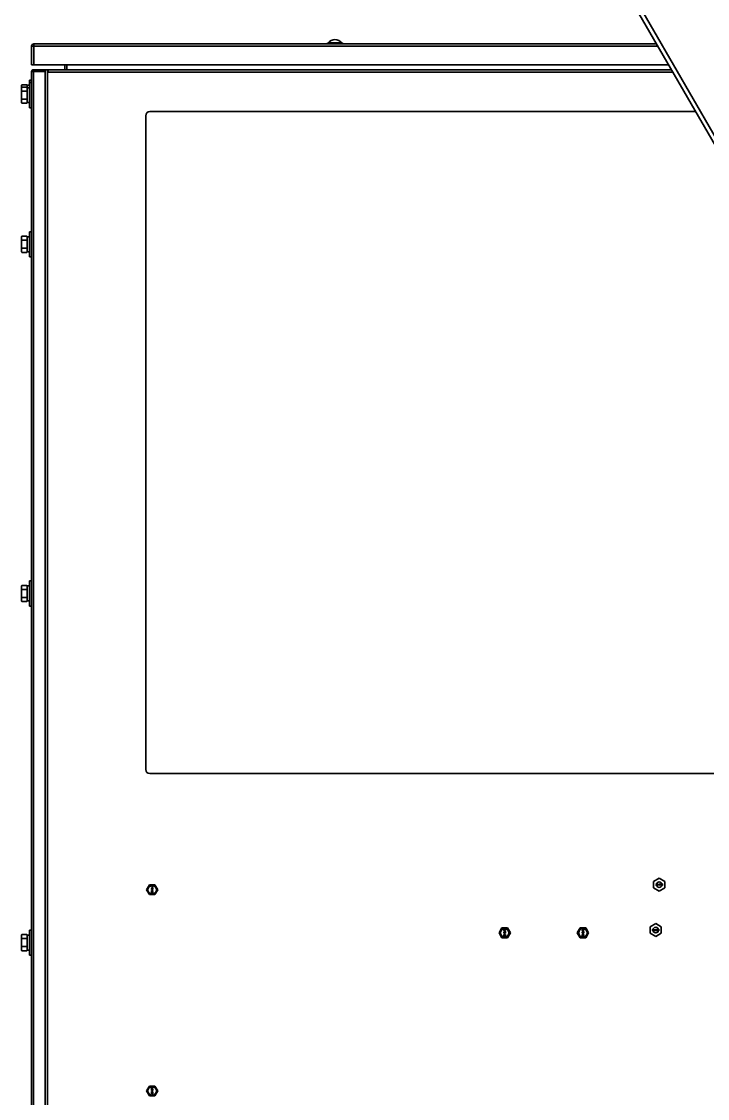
# Model space of a CAD drawing. Header units: millimetres. Extents: x 32496 to 166256, y 3504 to 23939.
# Drawn here: x 67450 to 67941, y 13682 to 14453 of the extents above; entities that cross this region are included whole.
import ezdxf

# ---------------------------------------------------------------- set-up
doc = ezdxf.new("R2010")
doc.units = ezdxf.units.MM
doc.layers.get('0').update_dxf_attribs({"lineweight": 35})

# ---------------------------------------------------------------- blocks, each defined once
blk = doc.blocks.new('8-1250')
at = {"linetype": 'Continuous'}
for p, q in [((-4859.13, -33023.31), (-5359.13, -32157.29)), ((-4859.13, -33017.31), (-5355.66, -32157.29)), ((-5588.53, -32536.49), (-5588.53, -32549.79)), ((-5587.03, -32536.49), (-5588.53, -32536.49)), ((-5587.03, -32536.49), (-5587.03, -32549.79)), ((-5586.83, -32549.79), (-5586.83, -32534.79)), ((-5586.83, -32534.79), (-5141.18, -32534.79)), ((-5140.2, -32536.49), (-5586.83, -32536.49)), ((-5373.81, -32533.96), (-5376.17, -32533.96)), ((-5368.85, -32533.96), (-5373.81, -32533.96)), ((-5366.49, -32533.96), (-5368.85, -32533.96)), ((-5366.48, -32533.96), (-5366.49, -32533.96)), ((-5587.03, -32549.79), (-5588.53, -32549.79)), ((-5587.13, -32554.49), (-5587.13, -32553.29)), ((-5578.83, -32553.29), (-5587.13, -32553.29)), ((-5132.52, -32549.79), (-5586.83, -32549.79)), ((-5578.83, -34566.29), (-5578.83, -32553.29)), ((-5578.83, -32553.29), (-5130.5, -32553.29)), ((-5577.13, -32553.29), (-5577.13, -34566.29)), ((-5576.63, -32553.29), (-5576.63, -32554.99)), ((-5564.83, -32553.29), (-5564.83, -32549.79)), ((-5563.33, -32549.79), (-5563.33, -32553.29)), ((-5590.13, -32560.79), (-5590.13, -32562.54)), ((-5588.53, -32560.79), (-5590.13, -32560.79)), ((-5588.53, -32675.64), (-5588.53, -32554.69)), ((-5588.53, -32554.69), (-5578.83, -32554.69)), ((-5578.83, -32554.49), (-5587.13, -32554.49)), ((-5587.13, -32554.69), (-5587.13, -33566.79)), ((-5129.52, -32554.99), (-5576.63, -32554.99)), ((-5595.73, -32564.32), (-5595.46, -32564.04)), ((-5595.73, -32564.32), (-5595.73, -32566.07)), ((-5595.73, -32566.07), (-5595.46, -32565.79)), ((-5595.73, -32577.01), (-5595.73, -32566.07)), ((-5595.43, -32564.02), (-5595.46, -32564.04)), ((-5595.43, -32565.77), (-5595.46, -32565.79)), ((-5592.03, -32564.02), (-5595.43, -32564.02)), ((-5592.03, -32565.77), (-5595.43, -32565.77)), ((-5592.03, -32568.61), (-5595.43, -32568.61)), ((-5592.03, -32564.02), (-5592, -32564.04)), ((-5592.03, -32565.77), (-5592, -32565.79)), ((-5591.73, -32564.32), (-5592, -32564.04)), ((-5591.73, -32566.07), (-5592, -32565.79)), ((-5591.73, -32566.09), (-5591.73, -32564.32)), ((-5590.13, -32564.44), (-5591.73, -32564.44)), ((-5591.73, -32577.01), (-5591.73, -32566.07)), ((-5590.13, -32566.19), (-5591.73, -32566.19)), ((-5590.13, -32562.54), (-5590.13, -32580.54)), ((-5588.53, -32562.54), (-5590.13, -32562.54)), ((-5595.73, -32577.01), (-5595.46, -32577.28)), ((-5592.03, -32574.38), (-5595.43, -32574.38)), ((-5591.73, -32577.01), (-5592, -32577.28)), ((-5590.13, -32576.89), (-5591.73, -32576.89)), ((-5592.03, -32577.31), (-5595.43, -32577.31)), ((-5588.53, -32580.54), (-5590.13, -32580.54)), ((-5503.83, -32583.29), (-5113.18, -32583.29)), ((-5506.83, -33054.29), (-5506.83, -32586.29)), ((-5590.13, -32669.29), (-5590.13, -32687.29)), ((-5588.53, -32669.29), (-5590.13, -32669.29)), ((-5595.73, -32672.82), (-5595.46, -32672.54)), ((-5595.73, -32683.76), (-5595.73, -32672.82)), ((-5595.43, -32672.52), (-5595.46, -32672.54)), ((-5592.03, -32672.52), (-5595.43, -32672.52)), ((-5592.03, -32675.36), (-5595.43, -32675.36)), ((-5592.03, -32672.52), (-5592, -32672.54)), ((-5591.73, -32672.82), (-5592, -32672.54)), ((-5591.73, -32683.76), (-5591.73, -32672.82)), ((-5590.13, -32672.94), (-5591.73, -32672.94)), ((-5588.53, -32680.91), (-5588.53, -32675.64)), ((-5595.73, -32683.76), (-5595.46, -32684.03)), ((-5592.03, -32681.13), (-5595.43, -32681.13)), ((-5592.03, -32684.06), (-5595.43, -32684.06)), ((-5591.73, -32683.76), (-5592, -32684.03)), ((-5590.13, -32683.64), (-5591.73, -32683.64)), ((-5588.53, -32925.64), (-5588.53, -32680.91)), ((-5588.53, -32687.29), (-5590.13, -32687.29)), ((-5595.73, -32922.82), (-5595.46, -32922.54)), ((-5595.73, -32933.76), (-5595.73, -32922.82)), ((-5595.43, -32922.52), (-5595.46, -32922.54)), ((-5592.03, -32922.52), (-5595.43, -32922.52)), ((-5592.03, -32922.52), (-5592, -32922.54)), ((-5591.73, -32922.82), (-5592, -32922.54)), ((-5591.73, -32933.76), (-5591.73, -32922.82)), ((-5590.13, -32922.94), (-5591.73, -32922.94)), ((-5590.13, -32919.29), (-5590.13, -32937.29)), ((-5588.53, -32919.29), (-5590.13, -32919.29)), ((-5592.03, -32925.36), (-5595.43, -32925.36)), ((-5592.03, -32931.13), (-5595.43, -32931.13)), ((-5588.53, -32930.91), (-5588.53, -32925.64)), ((-5588.53, -33175.64), (-5588.53, -32930.91)), ((-5595.73, -32933.76), (-5595.46, -32934.03)), ((-5592.03, -32934.06), (-5595.43, -32934.06)), ((-5591.73, -32933.76), (-5592, -32934.03)), ((-5590.13, -32933.64), (-5591.73, -32933.64)), ((-5588.53, -32937.29), (-5590.13, -32937.29)), ((-4939.83, -33057.29), (-5503.83, -33057.29)), ((-5143.23, -33134.48), (-5139.23, -33132.17)), ((-5139.23, -33132.17), (-5135.23, -33134.48)), ((-5506.25, -33140.45), (-5504.23, -33136.95)), ((-5500.19, -33136.95), (-5504.23, -33136.95)), ((-5502.71, -33138.47), (-5502.71, -33138.35)), ((-5502.71, -33138.35), (-5501.71, -33138.35)), ((-5501.92, -33138.47), (-5502.71, -33138.77)), ((-5501.92, -33138.47), (-5502.71, -33138.47)), ((-5502.71, -33138.93), (-5502.71, -33138.77)), ((-5502.71, -33138.93), (-5501.92, -33139.22)), ((-5502.71, -33139.35), (-5502.71, -33139.22)), ((-5502.71, -33139.22), (-5501.92, -33139.22)), ((-5501.71, -33139.35), (-5502.71, -33139.35)), ((-5502.69, -33139.74), (-5502.71, -33139.85)), ((-5502.71, -33139.95), (-5502.71, -33139.85)), ((-5502.71, -33139.95), (-5502.69, -33140.06)), ((-5502.63, -33139.64), (-5502.69, -33139.74)), ((-5502.54, -33139.58), (-5502.63, -33139.64)), ((-5502.61, -33138.85), (-5501.71, -33138.54)), ((-5501.71, -33139.16), (-5502.61, -33138.85)), ((-5502.61, -33139.83), (-5502.58, -33139.77)), ((-5502.61, -33139.83), (-5502.61, -33139.97)), ((-5502.58, -33140.04), (-5502.61, -33139.97)), ((-5502.58, -33139.77), (-5502.54, -33139.7)), ((-5502.44, -33139.54), (-5502.54, -33139.58)), ((-5502.54, -33139.7), (-5502.48, -33139.66)), ((-5502.48, -33139.66), (-5502.41, -33139.64)), ((-5502.29, -33139.52), (-5502.44, -33139.54)), ((-5502.35, -33139.64), (-5502.41, -33139.64)), ((-5502.35, -33139.64), (-5502.29, -33139.66)), ((-5502.29, -33139.52), (-5502.14, -33139.52)), ((-5502.29, -33139.66), (-5502.24, -33139.7)), ((-5502.24, -33139.7), (-5502.2, -33139.77)), ((-5502.2, -33139.77), (-5502.18, -33139.83)), ((-5502.18, -33139.97), (-5502.2, -33140.04)), ((-5502.09, -33139.74), (-5502.18, -33139.62)), ((-5502.14, -33139.62), (-5502.18, -33139.62)), ((-5502.18, -33139.97), (-5502.18, -33139.83)), ((-5501.99, -33139.54), (-5502.14, -33139.52)), ((-5502.14, -33139.62), (-5502.01, -33139.64)), ((-5502.07, -33139.85), (-5502.09, -33139.74)), ((-5502.09, -33140.06), (-5502.07, -33139.95)), ((-5502.07, -33139.85), (-5502.07, -33139.95)), ((-5502.01, -33139.64), (-5501.95, -33139.66)), ((-5501.88, -33139.58), (-5501.99, -33139.54)), ((-5501.95, -33139.66), (-5501.88, -33139.7)), ((-5501.8, -33139.64), (-5501.88, -33139.58)), ((-5501.88, -33139.7), (-5501.84, -33139.77)), ((-5501.84, -33139.77), (-5501.82, -33139.83)), ((-5501.82, -33139.95), (-5501.84, -33140.02)), ((-5501.82, -33139.95), (-5501.82, -33139.83)), ((-5501.73, -33139.74), (-5501.8, -33139.64)), ((-5501.71, -33139.85), (-5501.73, -33139.74)), ((-5501.73, -33140.04), (-5501.71, -33139.93)), ((-5501.71, -33138.35), (-5501.71, -33138.54)), ((-5501.71, -33139.16), (-5501.71, -33139.35)), ((-5501.71, -33139.85), (-5501.71, -33139.93)), ((-5500.19, -33136.95), (-5498.17, -33140.45)), ((-5143.23, -33134.48), (-5143.23, -33139.1)), ((-5139.23, -33141.41), (-5143.23, -33139.1)), ((-5141.5, -33136.32), (-5141.5, -33136.19)), ((-5141.5, -33136.19), (-5140.6, -33136.19)), ((-5140.8, -33136.32), (-5141.5, -33136.32)), ((-5141.48, -33136.95), (-5141.5, -33137.06)), ((-5141.5, -33137.11), (-5141.5, -33137.06)), ((-5141.5, -33137.11), (-5141.48, -33137.21)), ((-5141.43, -33136.88), (-5141.48, -33136.95)), ((-5141.48, -33137.21), (-5141.38, -33137.31)), ((-5140.8, -33136.32), (-5141.43, -33136.88)), ((-5141.38, -33137.31), (-5141.28, -33137.36)), ((-5141.35, -33137.06), (-5141.3, -33136.95)), ((-5141.35, -33137.06), (-5141.35, -33137.11)), ((-5141.3, -33137.18), (-5141.35, -33137.11)), ((-5141.3, -33136.95), (-5140.6, -33136.32)), ((-5141.23, -33137.24), (-5141.3, -33137.18)), ((-5141.28, -33137.36), (-5141.13, -33137.39)), ((-5141.1, -33137.26), (-5141.23, -33137.24)), ((-5141.03, -33137.39), (-5141.13, -33137.39)), ((-5141.1, -33137.26), (-5141, -33137.26)), ((-5141.03, -33137.39), (-5140.85, -33137.36)), ((-5140.88, -33137.24), (-5141, -33137.26)), ((-5140.8, -33137.18), (-5140.88, -33137.24)), ((-5140.85, -33137.36), (-5140.75, -33137.31)), ((-5140.75, -33137.11), (-5140.8, -33137.18)), ((-5140.75, -33137.11), (-5140.63, -33137.11)), ((-5140.75, -33137.31), (-5140.65, -33137.21)), ((-5140.65, -33137.21), (-5140.63, -33137.11)), ((-5140.6, -33136.19), (-5140.6, -33136.32)), ((-5140.4, -33137.39), (-5140.4, -33136.19)), ((-5140.4, -33136.19), (-5140.25, -33136.19)), ((-5140.25, -33137.39), (-5140.4, -33137.39)), ((-5140.25, -33136.19), (-5140.25, -33137.18)), ((-5140.1, -33137.01), (-5140.25, -33137.18)), ((-5140.25, -33137.39), (-5140.1, -33137.21)), ((-5140.1, -33137.01), (-5140.1, -33137.21)), ((-5139.88, -33136.62), (-5139.9, -33136.65)), ((-5139.9, -33136.65), (-5139.75, -33136.8)), ((-5139.75, -33136.8), (-5139.9, -33136.95)), ((-5139.9, -33136.95), (-5139.88, -33136.98)), ((-5139.75, -33136.75), (-5139.88, -33136.62)), ((-5139.88, -33136.98), (-5139.75, -33136.85)), ((-5139.75, -33136.75), (-5139.75, -33136.57)), ((-5139.75, -33136.57), (-5139.7, -33136.57)), ((-5139.75, -33137.03), (-5139.75, -33136.85)), ((-5139.7, -33137.03), (-5139.75, -33137.03)), ((-5139.7, -33136.57), (-5139.7, -33136.75)), ((-5139.58, -33136.62), (-5139.7, -33136.75)), ((-5139.7, -33136.8), (-5139.55, -33136.65)), ((-5139.55, -33136.95), (-5139.7, -33136.8)), ((-5139.7, -33136.85), (-5139.7, -33137.03)), ((-5139.7, -33136.85), (-5139.58, -33136.98)), ((-5139.55, -33136.65), (-5139.58, -33136.62)), ((-5139.58, -33136.98), (-5139.55, -33136.95)), ((-5139.35, -33136.7), (-5139.35, -33136.55)), ((-5139.35, -33136.55), (-5139.1, -33136.55)), ((-5139.1, -33136.7), (-5139.35, -33136.7)), ((-5135.23, -33139.1), (-5139.23, -33141.41)), ((-5139.1, -33136.55), (-5139.1, -33136.19)), ((-5139.1, -33136.19), (-5138.95, -33136.19)), ((-5139.1, -33137.39), (-5139.1, -33136.7)), ((-5138.95, -33137.39), (-5139.1, -33137.39)), ((-5138.95, -33136.19), (-5138.95, -33136.55)), ((-5138.95, -33136.55), (-5138.35, -33136.55)), ((-5138.95, -33136.7), (-5138.95, -33137.18)), ((-5138.95, -33137.39), (-5138.35, -33136.7)), ((-5138.53, -33136.7), (-5138.95, -33137.18)), ((-5138.53, -33136.7), (-5138.95, -33136.7)), ((-5138.35, -33136.55), (-5138.35, -33136.7)), ((-5138.15, -33137.39), (-5138.15, -33136.19)), ((-5138.15, -33136.19), (-5138, -33136.19)), ((-5137.93, -33137.39), (-5138.15, -33137.39)), ((-5138, -33136.19), (-5138, -33137.13)), ((-5137.65, -33136.19), (-5138, -33137.13)), ((-5137.93, -33137.39), (-5137.55, -33136.32)), ((-5137.65, -33136.19), (-5137.45, -33136.19)), ((-5137.55, -33136.32), (-5137.18, -33137.39)), ((-5137.1, -33137.13), (-5137.45, -33136.19)), ((-5136.95, -33137.39), (-5137.18, -33137.39)), ((-5137.1, -33137.13), (-5137.1, -33136.19)), ((-5137.1, -33136.19), (-5136.95, -33136.19)), ((-5136.95, -33136.19), (-5136.95, -33137.39)), ((-5135.23, -33139.1), (-5135.23, -33134.48)), ((-5504.23, -33143.95), (-5506.25, -33140.45)), ((-5504.23, -33143.95), (-5500.19, -33143.95)), ((-5502.71, -33141.64), (-5502.71, -33140.89)), ((-5502.71, -33140.89), (-5502.61, -33140.89)), ((-5502.61, -33141.64), (-5502.71, -33141.64)), ((-5502.69, -33142.06), (-5502.71, -33142.18)), ((-5502.71, -33142.18), (-5502.69, -33142.31)), ((-5502.69, -33140.06), (-5502.63, -33140.16)), ((-5502.63, -33141.95), (-5502.69, -33142.06)), ((-5502.69, -33142.31), (-5502.63, -33142.41)), ((-5502.63, -33140.16), (-5502.54, -33140.22)), ((-5502.56, -33141.89), (-5502.63, -33141.95)), ((-5502.63, -33142.41), (-5502.56, -33142.47)), ((-5502.07, -33141.47), (-5502.61, -33140.89)), ((-5502.61, -33141.06), (-5502.61, -33141.64)), ((-5502.61, -33141.06), (-5502.14, -33141.58)), ((-5502.61, -33142.18), (-5502.58, -33142.08)), ((-5502.58, -33142.29), (-5502.61, -33142.18)), ((-5502.54, -33140.1), (-5502.58, -33140.04)), ((-5502.58, -33142.08), (-5502.54, -33142.02)), ((-5502.54, -33142.35), (-5502.58, -33142.29)), ((-5502.48, -33141.85), (-5502.56, -33141.89)), ((-5502.56, -33142.47), (-5502.48, -33142.52)), ((-5502.48, -33140.14), (-5502.54, -33140.1)), ((-5502.54, -33140.22), (-5502.44, -33140.27)), ((-5502.54, -33142.02), (-5502.41, -33141.93)), ((-5502.41, -33142.43), (-5502.54, -33142.35)), ((-5502.41, -33140.16), (-5502.48, -33140.14)), ((-5502.41, -33141.83), (-5502.48, -33141.85)), ((-5502.48, -33142.52), (-5502.41, -33142.54)), ((-5502.33, -33140.27), (-5502.44, -33140.27)), ((-5502.41, -33140.16), (-5502.35, -33140.16)), ((-5502.31, -33141.81), (-5502.41, -33141.83)), ((-5502.41, -33141.93), (-5502.29, -33141.91)), ((-5502.29, -33142.45), (-5502.41, -33142.43)), ((-5502.41, -33142.54), (-5502.31, -33142.56)), ((-5502.39, -33140.6), (-5502.39, -33140.56)), ((-5502.39, -33140.56), (-5502.24, -33140.56)), ((-5502.24, -33140.6), (-5502.39, -33140.6)), ((-5502.29, -33140.14), (-5502.35, -33140.16)), ((-5502.33, -33140.43), (-5502.35, -33140.45)), ((-5502.35, -33140.45), (-5502.24, -33140.56)), ((-5502.24, -33140.6), (-5502.35, -33140.7)), ((-5502.35, -33140.7), (-5502.33, -33140.72)), ((-5502.33, -33140.27), (-5502.22, -33140.22)), ((-5502.2, -33140.56), (-5502.33, -33140.43)), ((-5502.33, -33140.72), (-5502.2, -33140.6)), ((-5502.31, -33141.81), (-5502.12, -33141.81)), ((-5502.12, -33142.56), (-5502.31, -33142.56)), ((-5502.24, -33140.1), (-5502.29, -33140.14)), ((-5502.14, -33141.91), (-5502.29, -33141.91)), ((-5502.29, -33142.45), (-5502.14, -33142.45)), ((-5502.2, -33140.04), (-5502.24, -33140.1)), ((-5502.22, -33140.22), (-5502.16, -33140.16)), ((-5502.07, -33140.43), (-5502.2, -33140.56)), ((-5502.2, -33140.6), (-5502.07, -33140.72)), ((-5502.16, -33140.16), (-5502.09, -33140.06)), ((-5502.16, -33140.56), (-5502.05, -33140.45)), ((-5502.16, -33140.56), (-5502.01, -33140.56)), ((-5502.05, -33140.7), (-5502.16, -33140.6)), ((-5502.01, -33140.6), (-5502.16, -33140.6)), ((-5502.14, -33141.58), (-5502.07, -33141.62)), ((-5502.14, -33141.91), (-5502.01, -33141.93)), ((-5502.01, -33142.43), (-5502.14, -33142.45)), ((-5502.01, -33141.83), (-5502.12, -33141.81)), ((-5502.12, -33142.56), (-5502.01, -33142.54)), ((-5502.05, -33140.45), (-5502.07, -33140.43)), ((-5502.07, -33140.72), (-5502.05, -33140.7)), ((-5501.99, -33141.52), (-5502.07, -33141.47)), ((-5502.07, -33141.62), (-5501.99, -33141.64)), ((-5502.01, -33140.56), (-5502.01, -33140.6)), ((-5501.95, -33141.85), (-5502.01, -33141.83)), ((-5502.01, -33141.93), (-5501.88, -33142.02)), ((-5501.88, -33142.35), (-5502.01, -33142.43)), ((-5502.01, -33142.54), (-5501.95, -33142.52)), ((-5501.99, -33141.52), (-5501.95, -33141.52)), ((-5501.95, -33141.64), (-5501.99, -33141.64)), ((-5501.88, -33140.08), (-5501.95, -33140.12)), ((-5501.95, -33140.22), (-5501.95, -33140.12)), ((-5501.95, -33140.22), (-5501.88, -33140.2)), ((-5501.95, -33141.02), (-5501.95, -33140.91)), ((-5501.86, -33140.93), (-5501.95, -33140.91)), ((-5501.95, -33141.02), (-5501.88, -33141.06)), ((-5501.88, -33141.47), (-5501.95, -33141.52)), ((-5501.95, -33141.64), (-5501.86, -33141.62)), ((-5501.86, -33141.89), (-5501.95, -33141.85)), ((-5501.95, -33142.52), (-5501.86, -33142.47)), ((-5501.84, -33140.02), (-5501.88, -33140.08)), ((-5501.88, -33140.2), (-5501.8, -33140.14)), ((-5501.88, -33141.06), (-5501.84, -33141.12)), ((-5501.84, -33141.41), (-5501.88, -33141.47)), ((-5501.88, -33142.02), (-5501.84, -33142.08)), ((-5501.84, -33142.29), (-5501.88, -33142.35)), ((-5501.78, -33141.02), (-5501.86, -33140.93)), ((-5501.86, -33141.62), (-5501.78, -33141.54)), ((-5501.8, -33141.95), (-5501.86, -33141.89)), ((-5501.86, -33142.47), (-5501.8, -33142.41)), ((-5501.84, -33141.12), (-5501.82, -33141.22)), ((-5501.82, -33141.31), (-5501.84, -33141.41)), ((-5501.84, -33142.08), (-5501.82, -33142.18)), ((-5501.82, -33142.18), (-5501.84, -33142.29)), ((-5501.82, -33141.31), (-5501.82, -33141.22)), ((-5501.8, -33140.14), (-5501.73, -33140.04)), ((-5501.73, -33142.06), (-5501.8, -33141.95)), ((-5501.8, -33142.41), (-5501.73, -33142.31)), ((-5501.73, -33141.1), (-5501.78, -33141.02)), ((-5501.78, -33141.54), (-5501.73, -33141.45)), ((-5501.71, -33141.24), (-5501.73, -33141.1)), ((-5501.73, -33141.45), (-5501.71, -33141.33)), ((-5501.71, -33142.18), (-5501.73, -33142.06)), ((-5501.73, -33142.31), (-5501.71, -33142.18)), ((-5501.71, -33141.24), (-5501.71, -33141.33)), ((-5498.17, -33140.45), (-5500.19, -33143.95)), ((-5590.13, -33169.29), (-5590.13, -33187.29)), ((-5588.53, -33169.29), (-5590.13, -33169.29)), ((-5253.87, -33171.29), (-5251.85, -33167.79)), ((-5247.81, -33167.79), (-5251.85, -33167.79)), ((-5250.48, -33169.25), (-5250.48, -33169.09)), ((-5250.48, -33169.09), (-5249.18, -33169.09)), ((-5249.45, -33169.25), (-5250.48, -33169.63)), ((-5249.45, -33169.25), (-5250.48, -33169.25)), ((-5250.48, -33169.85), (-5250.48, -33169.63)), ((-5250.48, -33169.85), (-5249.45, -33170.23)), ((-5250.48, -33170.39), (-5250.48, -33170.23)), ((-5250.48, -33170.23), (-5249.45, -33170.23)), ((-5249.18, -33170.39), (-5250.48, -33170.39)), ((-5250.37, -33170.77), (-5250.45, -33170.9)), ((-5250.26, -33170.69), (-5250.37, -33170.77)), ((-5250.34, -33169.74), (-5249.18, -33169.33)), ((-5249.18, -33170.15), (-5250.34, -33169.74)), ((-5250.12, -33170.63), (-5250.26, -33170.69)), ((-5250.26, -33170.85), (-5250.17, -33170.8)), ((-5250.17, -33170.8), (-5250.09, -33170.77)), ((-5249.92, -33170.61), (-5250.12, -33170.63)), ((-5250.01, -33170.77), (-5250.09, -33170.77)), ((-5250.01, -33170.77), (-5249.92, -33170.8)), ((-5249.92, -33170.61), (-5249.73, -33170.61)), ((-5249.92, -33170.8), (-5249.87, -33170.85)), ((-5249.68, -33170.9), (-5249.79, -33170.74)), ((-5249.73, -33170.74), (-5249.79, -33170.74)), ((-5249.54, -33170.63), (-5249.73, -33170.61)), ((-5249.73, -33170.74), (-5249.56, -33170.77)), ((-5249.56, -33170.77), (-5249.48, -33170.8)), ((-5249.4, -33170.69), (-5249.54, -33170.63)), ((-5249.48, -33170.8), (-5249.4, -33170.85)), ((-5249.29, -33170.77), (-5249.4, -33170.69)), ((-5249.21, -33170.9), (-5249.29, -33170.77)), ((-5249.18, -33169.09), (-5249.18, -33169.33)), ((-5249.18, -33170.15), (-5249.18, -33170.39)), ((-5247.81, -33167.79), (-5245.79, -33171.29)), ((-5197.87, -33171.29), (-5195.85, -33167.79)), ((-5191.81, -33167.79), (-5195.85, -33167.79)), ((-5194.48, -33169.25), (-5194.48, -33169.09)), ((-5194.48, -33169.09), (-5193.18, -33169.09)), ((-5193.45, -33169.25), (-5194.48, -33169.63)), ((-5193.45, -33169.25), (-5194.48, -33169.25)), ((-5194.48, -33169.85), (-5194.48, -33169.63)), ((-5194.48, -33169.85), (-5193.45, -33170.23)), ((-5194.48, -33170.39), (-5194.48, -33170.23)), ((-5194.48, -33170.23), (-5193.45, -33170.23)), ((-5193.18, -33170.39), (-5194.48, -33170.39)), ((-5194.37, -33170.77), (-5194.45, -33170.9)), ((-5194.26, -33170.69), (-5194.37, -33170.77)), ((-5194.34, -33169.74), (-5193.18, -33169.33)), ((-5193.18, -33170.15), (-5194.34, -33169.74)), ((-5194.12, -33170.63), (-5194.26, -33170.69)), ((-5194.26, -33170.85), (-5194.17, -33170.8)), ((-5194.17, -33170.8), (-5194.09, -33170.77)), ((-5193.92, -33170.61), (-5194.12, -33170.63)), ((-5194.01, -33170.77), (-5194.09, -33170.77)), ((-5194.01, -33170.77), (-5193.92, -33170.8)), ((-5193.92, -33170.61), (-5193.73, -33170.61)), ((-5193.92, -33170.8), (-5193.87, -33170.85)), ((-5193.68, -33170.9), (-5193.79, -33170.74)), ((-5193.73, -33170.74), (-5193.79, -33170.74)), ((-5193.54, -33170.63), (-5193.73, -33170.61)), ((-5193.73, -33170.74), (-5193.56, -33170.77)), ((-5193.56, -33170.77), (-5193.48, -33170.8)), ((-5193.4, -33170.69), (-5193.54, -33170.63)), ((-5193.48, -33170.8), (-5193.4, -33170.85)), ((-5193.29, -33170.77), (-5193.4, -33170.69)), ((-5193.21, -33170.9), (-5193.29, -33170.77)), ((-5193.18, -33169.09), (-5193.18, -33169.33)), ((-5193.18, -33170.15), (-5193.18, -33170.39)), ((-5191.81, -33167.79), (-5189.79, -33171.29)), ((-5145.73, -33166.98), (-5141.73, -33164.67)), ((-5145.73, -33166.98), (-5145.73, -33171.6)), ((-5144, -33168.82), (-5144, -33168.69)), ((-5144, -33168.69), (-5143.1, -33168.69)), ((-5143.3, -33168.82), (-5144, -33168.82)), ((-5143.98, -33169.45), (-5144, -33169.56)), ((-5144, -33169.61), (-5144, -33169.56)), ((-5144, -33169.61), (-5143.98, -33169.71)), ((-5143.93, -33169.38), (-5143.98, -33169.45)), ((-5143.98, -33169.71), (-5143.88, -33169.81)), ((-5143.3, -33168.82), (-5143.93, -33169.38)), ((-5143.88, -33169.81), (-5143.78, -33169.86)), ((-5143.85, -33169.56), (-5143.8, -33169.45)), ((-5143.85, -33169.56), (-5143.85, -33169.61)), ((-5143.8, -33169.68), (-5143.85, -33169.61)), ((-5143.8, -33169.45), (-5143.1, -33168.82)), ((-5143.73, -33169.74), (-5143.8, -33169.68)), ((-5143.78, -33169.86), (-5143.63, -33169.89)), ((-5143.6, -33169.76), (-5143.73, -33169.74)), ((-5143.53, -33169.89), (-5143.63, -33169.89)), ((-5143.6, -33169.76), (-5143.5, -33169.76)), ((-5143.53, -33169.89), (-5143.35, -33169.86)), ((-5143.38, -33169.74), (-5143.5, -33169.76)), ((-5143.3, -33169.68), (-5143.38, -33169.74)), ((-5143.35, -33169.86), (-5143.25, -33169.81)), ((-5143.25, -33169.61), (-5143.3, -33169.68)), ((-5143.25, -33169.61), (-5143.13, -33169.61)), ((-5143.25, -33169.81), (-5143.15, -33169.71)), ((-5143.15, -33169.71), (-5143.13, -33169.61)), ((-5143.1, -33168.69), (-5143.1, -33168.82)), ((-5142.9, -33169.89), (-5142.9, -33168.69)), ((-5142.9, -33168.69), (-5142.75, -33168.69)), ((-5142.75, -33169.89), (-5142.9, -33169.89)), ((-5142.75, -33168.69), (-5142.75, -33169.68)), ((-5142.6, -33169.51), (-5142.75, -33169.68)), ((-5142.75, -33169.89), (-5142.6, -33169.71)), ((-5142.6, -33169.51), (-5142.6, -33169.71)), ((-5142.38, -33169.12), (-5142.4, -33169.15)), ((-5142.4, -33169.15), (-5142.25, -33169.3)), ((-5142.25, -33169.3), (-5142.4, -33169.45)), ((-5142.4, -33169.45), (-5142.38, -33169.48)), ((-5142.25, -33169.25), (-5142.38, -33169.12)), ((-5142.38, -33169.48), (-5142.25, -33169.35)), ((-5142.25, -33169.25), (-5142.25, -33169.07)), ((-5142.25, -33169.07), (-5142.2, -33169.07)), ((-5142.25, -33169.53), (-5142.25, -33169.35)), ((-5142.2, -33169.53), (-5142.25, -33169.53)), ((-5142.2, -33169.07), (-5142.2, -33169.25)), ((-5142.08, -33169.12), (-5142.2, -33169.25)), ((-5142.2, -33169.3), (-5142.05, -33169.15)), ((-5142.05, -33169.45), (-5142.2, -33169.3)), ((-5142.2, -33169.35), (-5142.2, -33169.53)), ((-5142.2, -33169.35), (-5142.08, -33169.48)), ((-5142.05, -33169.15), (-5142.08, -33169.12)), ((-5142.08, -33169.48), (-5142.05, -33169.45)), ((-5141.85, -33169.2), (-5141.85, -33169.05)), ((-5141.85, -33169.05), (-5141.6, -33169.05)), ((-5141.6, -33169.2), (-5141.85, -33169.2)), ((-5141.73, -33164.67), (-5137.73, -33166.98)), ((-5141.6, -33169.05), (-5141.6, -33168.69)), ((-5141.6, -33168.69), (-5141.45, -33168.69)), ((-5141.6, -33169.89), (-5141.6, -33169.2)), ((-5141.45, -33169.89), (-5141.6, -33169.89)), ((-5141.45, -33168.69), (-5141.45, -33169.05)), ((-5141.45, -33169.05), (-5140.85, -33169.05)), ((-5141.45, -33169.2), (-5141.45, -33169.68)), ((-5141.45, -33169.89), (-5140.85, -33169.2)), ((-5141.03, -33169.2), (-5141.45, -33169.68)), ((-5141.03, -33169.2), (-5141.45, -33169.2)), ((-5140.85, -33169.05), (-5140.85, -33169.2)), ((-5140.65, -33169.89), (-5140.65, -33168.69)), ((-5140.65, -33168.69), (-5140.5, -33168.69)), ((-5140.43, -33169.89), (-5140.65, -33169.89)), ((-5140.5, -33168.69), (-5140.5, -33169.63)), ((-5140.15, -33168.69), (-5140.5, -33169.63)), ((-5140.43, -33169.89), (-5140.05, -33168.82)), ((-5140.15, -33168.69), (-5139.95, -33168.69)), ((-5140.05, -33168.82), (-5139.68, -33169.89)), ((-5139.6, -33169.63), (-5139.95, -33168.69)), ((-5139.45, -33169.89), (-5139.68, -33169.89)), ((-5139.6, -33169.63), (-5139.6, -33168.69)), ((-5139.6, -33168.69), (-5139.45, -33168.69)), ((-5139.45, -33168.69), (-5139.45, -33169.89)), ((-5137.73, -33171.6), (-5137.73, -33166.98)), ((-5595.73, -33172.82), (-5595.46, -33172.54)), ((-5595.73, -33183.76), (-5595.73, -33172.82)), ((-5595.43, -33172.52), (-5595.46, -33172.54)), ((-5592.03, -33172.52), (-5595.43, -33172.52)), ((-5592.03, -33175.36), (-5595.43, -33175.36)), ((-5592.03, -33172.52), (-5592, -33172.54)), ((-5591.73, -33172.82), (-5592, -33172.54)), ((-5591.73, -33183.76), (-5591.73, -33172.82)), ((-5590.13, -33172.94), (-5591.73, -33172.94)), ((-5588.53, -33180.91), (-5588.53, -33175.64)), ((-5251.85, -33174.79), (-5253.87, -33171.29)), ((-5251.85, -33174.79), (-5247.81, -33174.79)), ((-5250.45, -33170.9), (-5250.48, -33171.04)), ((-5250.48, -33171.17), (-5250.48, -33171.04)), ((-5250.48, -33171.17), (-5250.45, -33171.31)), ((-5250.48, -33172.72), (-5250.48, -33172.56)), ((-5250.48, -33172.56), (-5249.4, -33172.56)), ((-5249.18, -33172.72), (-5250.48, -33172.72)), ((-5250.48, -33173.91), (-5250.48, -33172.93)), ((-5250.48, -33172.93), (-5250.34, -33172.93)), ((-5250.34, -33173.91), (-5250.48, -33173.91)), ((-5250.45, -33171.31), (-5250.37, -33171.45)), ((-5250.37, -33171.45), (-5250.26, -33171.53)), ((-5250.34, -33171.01), (-5250.31, -33170.93)), ((-5250.34, -33171.01), (-5250.34, -33171.2)), ((-5250.31, -33171.28), (-5250.34, -33171.2)), ((-5249.65, -33173.69), (-5250.34, -33172.93)), ((-5250.34, -33173.15), (-5250.34, -33173.91)), ((-5250.34, -33173.15), (-5249.73, -33173.83)), ((-5250.31, -33170.93), (-5250.26, -33170.85)), ((-5250.26, -33171.36), (-5250.31, -33171.28)), ((-5250.17, -33171.42), (-5250.26, -33171.36)), ((-5250.26, -33171.53), (-5250.12, -33171.58)), ((-5250.09, -33171.45), (-5250.17, -33171.42)), ((-5249.98, -33171.58), (-5250.12, -33171.58)), ((-5250.09, -33171.45), (-5250.01, -33171.45)), ((-5250.06, -33172.01), (-5250.06, -33171.96)), ((-5250.06, -33171.96), (-5249.87, -33171.96)), ((-5249.87, -33172.01), (-5250.06, -33172.01)), ((-5249.92, -33171.42), (-5250.01, -33171.45)), ((-5249.98, -33171.8), (-5250.01, -33171.82)), ((-5250.01, -33171.82), (-5249.87, -33171.96)), ((-5249.87, -33172.01), (-5250.01, -33172.15)), ((-5250.01, -33172.15), (-5249.98, -33172.18)), ((-5249.98, -33171.58), (-5249.84, -33171.53)), ((-5249.81, -33171.96), (-5249.98, -33171.8)), ((-5249.98, -33172.18), (-5249.81, -33172.01)), ((-5249.87, -33171.36), (-5249.92, -33171.42)), ((-5249.87, -33170.85), (-5249.81, -33170.93)), ((-5249.81, -33171.28), (-5249.87, -33171.36)), ((-5249.84, -33171.53), (-5249.76, -33171.45)), ((-5249.81, -33170.93), (-5249.79, -33171.01)), ((-5249.79, -33171.2), (-5249.81, -33171.28)), ((-5249.65, -33171.8), (-5249.81, -33171.96)), ((-5249.81, -33172.01), (-5249.65, -33172.18)), ((-5249.79, -33171.2), (-5249.79, -33171.01)), ((-5249.76, -33171.45), (-5249.68, -33171.31)), ((-5249.76, -33171.96), (-5249.62, -33171.82)), ((-5249.76, -33171.96), (-5249.56, -33171.96)), ((-5249.62, -33172.15), (-5249.76, -33172.01)), ((-5249.56, -33172.01), (-5249.76, -33172.01)), ((-5249.73, -33173.83), (-5249.65, -33173.88)), ((-5249.65, -33171.04), (-5249.68, -33170.9)), ((-5249.68, -33171.31), (-5249.65, -33171.17)), ((-5249.65, -33171.04), (-5249.65, -33171.17)), ((-5249.62, -33171.82), (-5249.65, -33171.8)), ((-5249.65, -33172.18), (-5249.62, -33172.15)), ((-5249.54, -33173.75), (-5249.65, -33173.69)), ((-5249.65, -33173.88), (-5249.54, -33173.91)), ((-5249.59, -33172.39), (-5249.4, -33172.56)), ((-5249.59, -33172.39), (-5249.37, -33172.39)), ((-5249.56, -33171.96), (-5249.56, -33172.01)), ((-5249.54, -33173.75), (-5249.48, -33173.75)), ((-5249.48, -33173.91), (-5249.54, -33173.91)), ((-5249.4, -33171.34), (-5249.48, -33171.39)), ((-5249.48, -33171.53), (-5249.48, -33171.39)), ((-5249.48, -33171.53), (-5249.4, -33171.5)), ((-5249.48, -33173.1), (-5249.48, -33172.96)), ((-5249.37, -33172.99), (-5249.48, -33172.96)), ((-5249.48, -33173.1), (-5249.4, -33173.15)), ((-5249.4, -33173.69), (-5249.48, -33173.75)), ((-5249.48, -33173.91), (-5249.37, -33173.88)), ((-5249.4, -33170.85), (-5249.34, -33170.93)), ((-5249.34, -33171.26), (-5249.4, -33171.34)), ((-5249.4, -33171.5), (-5249.29, -33171.42)), ((-5249.4, -33173.15), (-5249.34, -33173.23)), ((-5249.34, -33173.61), (-5249.4, -33173.69)), ((-5249.18, -33172.56), (-5249.37, -33172.39)), ((-5249.26, -33173.1), (-5249.37, -33172.99)), ((-5249.37, -33173.88), (-5249.26, -33173.77)), ((-5249.34, -33170.93), (-5249.32, -33171.01)), ((-5249.32, -33171.17), (-5249.34, -33171.26)), ((-5249.34, -33173.23), (-5249.32, -33173.37)), ((-5249.32, -33173.48), (-5249.34, -33173.61)), ((-5249.32, -33171.17), (-5249.32, -33171.01)), ((-5249.32, -33173.48), (-5249.32, -33173.37)), ((-5249.29, -33171.42), (-5249.21, -33171.28)), ((-5249.21, -33173.21), (-5249.26, -33173.1)), ((-5249.26, -33173.77), (-5249.21, -33173.67)), ((-5249.18, -33171.04), (-5249.21, -33170.9)), ((-5249.21, -33171.28), (-5249.18, -33171.15)), ((-5249.18, -33173.4), (-5249.21, -33173.21)), ((-5249.21, -33173.67), (-5249.18, -33173.5)), ((-5249.18, -33171.04), (-5249.18, -33171.15)), ((-5249.18, -33172.56), (-5249.18, -33172.72)), ((-5249.18, -33173.4), (-5249.18, -33173.5)), ((-5245.79, -33171.29), (-5247.81, -33174.79)), ((-5195.85, -33174.79), (-5197.87, -33171.29)), ((-5195.85, -33174.79), (-5191.81, -33174.79)), ((-5194.45, -33170.9), (-5194.48, -33171.04)), ((-5194.48, -33171.17), (-5194.48, -33171.04)), ((-5194.48, -33171.17), (-5194.45, -33171.31)), ((-5194.48, -33172.72), (-5194.48, -33172.56)), ((-5194.48, -33172.56), (-5193.4, -33172.56)), ((-5193.18, -33172.72), (-5194.48, -33172.72)), ((-5194.48, -33173.91), (-5194.48, -33172.93)), ((-5194.48, -33172.93), (-5194.34, -33172.93)), ((-5194.34, -33173.91), (-5194.48, -33173.91)), ((-5194.45, -33171.31), (-5194.37, -33171.45)), ((-5194.37, -33171.45), (-5194.26, -33171.53)), ((-5194.34, -33171.01), (-5194.31, -33170.93)), ((-5194.34, -33171.01), (-5194.34, -33171.2)), ((-5194.31, -33171.28), (-5194.34, -33171.2)), ((-5193.65, -33173.69), (-5194.34, -33172.93)), ((-5194.34, -33173.15), (-5194.34, -33173.91)), ((-5194.34, -33173.15), (-5193.73, -33173.83)), ((-5194.31, -33170.93), (-5194.26, -33170.85)), ((-5194.26, -33171.36), (-5194.31, -33171.28)), ((-5194.17, -33171.42), (-5194.26, -33171.36)), ((-5194.26, -33171.53), (-5194.12, -33171.58)), ((-5194.09, -33171.45), (-5194.17, -33171.42)), ((-5193.98, -33171.58), (-5194.12, -33171.58)), ((-5194.09, -33171.45), (-5194.01, -33171.45)), ((-5194.06, -33172.01), (-5194.06, -33171.96)), ((-5194.06, -33171.96), (-5193.87, -33171.96)), ((-5193.87, -33172.01), (-5194.06, -33172.01)), ((-5193.92, -33171.42), (-5194.01, -33171.45)), ((-5193.98, -33171.8), (-5194.01, -33171.82)), ((-5194.01, -33171.82), (-5193.87, -33171.96)), ((-5193.87, -33172.01), (-5194.01, -33172.15)), ((-5194.01, -33172.15), (-5193.98, -33172.18)), ((-5193.98, -33171.58), (-5193.84, -33171.53)), ((-5193.81, -33171.96), (-5193.98, -33171.8)), ((-5193.98, -33172.18), (-5193.81, -33172.01)), ((-5193.87, -33171.36), (-5193.92, -33171.42)), ((-5193.87, -33170.85), (-5193.81, -33170.93)), ((-5193.81, -33171.28), (-5193.87, -33171.36)), ((-5193.84, -33171.53), (-5193.76, -33171.45)), ((-5193.81, -33170.93), (-5193.79, -33171.01)), ((-5193.79, -33171.2), (-5193.81, -33171.28)), ((-5193.65, -33171.8), (-5193.81, -33171.96)), ((-5193.81, -33172.01), (-5193.65, -33172.18)), ((-5193.79, -33171.2), (-5193.79, -33171.01)), ((-5193.76, -33171.45), (-5193.68, -33171.31)), ((-5193.76, -33171.96), (-5193.62, -33171.82)), ((-5193.76, -33171.96), (-5193.56, -33171.96)), ((-5193.62, -33172.15), (-5193.76, -33172.01)), ((-5193.56, -33172.01), (-5193.76, -33172.01)), ((-5193.73, -33173.83), (-5193.65, -33173.88)), ((-5193.65, -33171.04), (-5193.68, -33170.9)), ((-5193.68, -33171.31), (-5193.65, -33171.17)), ((-5193.65, -33171.04), (-5193.65, -33171.17)), ((-5193.62, -33171.82), (-5193.65, -33171.8)), ((-5193.65, -33172.18), (-5193.62, -33172.15)), ((-5193.54, -33173.75), (-5193.65, -33173.69)), ((-5193.65, -33173.88), (-5193.54, -33173.91)), ((-5193.59, -33172.39), (-5193.4, -33172.56)), ((-5193.59, -33172.39), (-5193.37, -33172.39)), ((-5193.56, -33171.96), (-5193.56, -33172.01)), ((-5193.54, -33173.75), (-5193.48, -33173.75)), ((-5193.48, -33173.91), (-5193.54, -33173.91)), ((-5193.4, -33171.34), (-5193.48, -33171.39)), ((-5193.48, -33171.53), (-5193.48, -33171.39)), ((-5193.48, -33171.53), (-5193.4, -33171.5)), ((-5193.48, -33173.1), (-5193.48, -33172.96)), ((-5193.37, -33172.99), (-5193.48, -33172.96)), ((-5193.48, -33173.1), (-5193.4, -33173.15)), ((-5193.4, -33173.69), (-5193.48, -33173.75)), ((-5193.48, -33173.91), (-5193.37, -33173.88)), ((-5193.4, -33170.85), (-5193.34, -33170.93)), ((-5193.34, -33171.26), (-5193.4, -33171.34)), ((-5193.4, -33171.5), (-5193.29, -33171.42)), ((-5193.4, -33173.15), (-5193.34, -33173.23)), ((-5193.34, -33173.61), (-5193.4, -33173.69)), ((-5193.18, -33172.56), (-5193.37, -33172.39)), ((-5193.26, -33173.1), (-5193.37, -33172.99)), ((-5193.37, -33173.88), (-5193.26, -33173.77)), ((-5193.34, -33170.93), (-5193.32, -33171.01)), ((-5193.32, -33171.17), (-5193.34, -33171.26)), ((-5193.34, -33173.23), (-5193.32, -33173.37)), ((-5193.32, -33173.48), (-5193.34, -33173.61)), ((-5193.32, -33171.17), (-5193.32, -33171.01)), ((-5193.32, -33173.48), (-5193.32, -33173.37)), ((-5193.29, -33171.42), (-5193.21, -33171.28)), ((-5193.21, -33173.21), (-5193.26, -33173.1)), ((-5193.26, -33173.77), (-5193.21, -33173.67)), ((-5193.18, -33171.04), (-5193.21, -33170.9)), ((-5193.21, -33171.28), (-5193.18, -33171.15)), ((-5193.18, -33173.4), (-5193.21, -33173.21)), ((-5193.21, -33173.67), (-5193.18, -33173.5)), ((-5193.18, -33171.04), (-5193.18, -33171.15)), ((-5193.18, -33172.56), (-5193.18, -33172.72)), ((-5193.18, -33173.4), (-5193.18, -33173.5)), ((-5189.79, -33171.29), (-5191.81, -33174.79)), ((-5141.73, -33173.91), (-5145.73, -33171.6)), ((-5137.73, -33171.6), (-5141.73, -33173.91)), ((-5595.73, -33183.76), (-5595.46, -33184.03)), ((-5592.03, -33181.13), (-5595.43, -33181.13)), ((-5592.03, -33184.06), (-5595.43, -33184.06)), ((-5591.73, -33183.76), (-5592, -33184.03)), ((-5590.13, -33183.64), (-5591.73, -33183.64)), ((-5588.53, -33425.64), (-5588.53, -33180.91)), ((-5588.53, -33187.29), (-5590.13, -33187.29)), ((-5506.25, -33284.45), (-5504.23, -33280.95)), ((-5504.23, -33287.95), (-5506.25, -33284.45)), ((-5500.19, -33280.95), (-5504.23, -33280.95)), ((-5502.71, -33282.47), (-5502.71, -33282.35)), ((-5502.71, -33282.35), (-5501.71, -33282.35)), ((-5501.92, -33282.47), (-5502.71, -33282.77)), ((-5501.92, -33282.47), (-5502.71, -33282.47)), ((-5502.71, -33282.93), (-5502.71, -33282.77)), ((-5502.71, -33282.93), (-5501.92, -33283.22)), ((-5502.71, -33283.35), (-5502.71, -33283.22)), ((-5502.71, -33283.22), (-5501.92, -33283.22)), ((-5501.71, -33283.35), (-5502.71, -33283.35)), ((-5502.69, -33283.74), (-5502.71, -33283.85)), ((-5502.71, -33283.95), (-5502.71, -33283.85)), ((-5502.71, -33283.95), (-5502.69, -33284.06)), ((-5502.71, -33285.64), (-5502.71, -33284.89)), ((-5502.71, -33284.89), (-5502.61, -33284.89)), ((-5502.61, -33285.64), (-5502.71, -33285.64)), ((-5502.69, -33286.06), (-5502.71, -33286.18)), ((-5502.71, -33286.18), (-5502.69, -33286.31)), ((-5502.63, -33283.64), (-5502.69, -33283.74)), ((-5502.69, -33284.06), (-5502.63, -33284.16)), ((-5502.63, -33285.95), (-5502.69, -33286.06)), ((-5502.69, -33286.31), (-5502.63, -33286.41)), ((-5502.54, -33283.58), (-5502.63, -33283.64)), ((-5502.63, -33284.16), (-5502.54, -33284.22)), ((-5502.56, -33285.89), (-5502.63, -33285.95)), ((-5502.63, -33286.41), (-5502.56, -33286.47)), ((-5502.61, -33282.85), (-5501.71, -33282.54)), ((-5501.71, -33283.16), (-5502.61, -33282.85)), ((-5502.61, -33283.83), (-5502.58, -33283.77)), ((-5502.61, -33283.83), (-5502.61, -33283.97)), ((-5502.58, -33284.04), (-5502.61, -33283.97)), ((-5502.07, -33285.47), (-5502.61, -33284.89)), ((-5502.61, -33285.06), (-5502.61, -33285.64)), ((-5502.61, -33285.06), (-5502.14, -33285.58)), ((-5502.61, -33286.18), (-5502.58, -33286.08)), ((-5502.58, -33286.29), (-5502.61, -33286.18)), ((-5502.58, -33283.77), (-5502.54, -33283.7)), ((-5502.54, -33284.1), (-5502.58, -33284.04)), ((-5502.58, -33286.08), (-5502.54, -33286.02)), ((-5502.54, -33286.35), (-5502.58, -33286.29)), ((-5502.48, -33285.85), (-5502.56, -33285.89)), ((-5502.56, -33286.47), (-5502.48, -33286.52)), ((-5502.44, -33283.54), (-5502.54, -33283.58)), ((-5502.54, -33283.7), (-5502.48, -33283.66)), ((-5502.48, -33284.14), (-5502.54, -33284.1)), ((-5502.54, -33284.22), (-5502.44, -33284.27)), ((-5502.54, -33286.02), (-5502.41, -33285.93)), ((-5502.41, -33286.43), (-5502.54, -33286.35)), ((-5502.48, -33283.66), (-5502.41, -33283.64)), ((-5502.41, -33284.16), (-5502.48, -33284.14)), ((-5502.41, -33285.83), (-5502.48, -33285.85)), ((-5502.29, -33283.52), (-5502.44, -33283.54)), ((-5502.33, -33284.27), (-5502.44, -33284.27)), ((-5502.35, -33283.64), (-5502.41, -33283.64)), ((-5502.41, -33284.16), (-5502.35, -33284.16)), ((-5502.31, -33285.81), (-5502.41, -33285.83)), ((-5502.41, -33285.93), (-5502.29, -33285.91)), ((-5502.29, -33286.45), (-5502.41, -33286.43)), ((-5502.39, -33284.6), (-5502.39, -33284.56)), ((-5502.39, -33284.56), (-5502.24, -33284.56)), ((-5502.24, -33284.6), (-5502.39, -33284.6)), ((-5502.35, -33283.64), (-5502.29, -33283.66)), ((-5502.29, -33284.14), (-5502.35, -33284.16)), ((-5502.33, -33284.43), (-5502.35, -33284.45)), ((-5502.35, -33284.45), (-5502.24, -33284.56)), ((-5502.24, -33284.6), (-5502.35, -33284.7)), ((-5502.35, -33284.7), (-5502.33, -33284.72)), ((-5502.33, -33284.27), (-5502.22, -33284.22)), ((-5502.2, -33284.56), (-5502.33, -33284.43)), ((-5502.33, -33284.72), (-5502.2, -33284.6)), ((-5502.31, -33285.81), (-5502.12, -33285.81)), ((-5502.29, -33283.52), (-5502.14, -33283.52)), ((-5502.29, -33283.66), (-5502.24, -33283.7)), ((-5502.24, -33284.1), (-5502.29, -33284.14)), ((-5502.14, -33285.91), (-5502.29, -33285.91)), ((-5502.29, -33286.45), (-5502.14, -33286.45)), ((-5502.24, -33283.7), (-5502.2, -33283.77)), ((-5502.2, -33284.04), (-5502.24, -33284.1)), ((-5502.22, -33284.22), (-5502.16, -33284.16)), ((-5502.2, -33283.77), (-5502.18, -33283.83)), ((-5502.18, -33283.97), (-5502.2, -33284.04)), ((-5502.07, -33284.43), (-5502.2, -33284.56)), ((-5502.2, -33284.6), (-5502.07, -33284.72)), ((-5502.09, -33283.74), (-5502.18, -33283.62)), ((-5502.14, -33283.62), (-5502.18, -33283.62)), ((-5502.18, -33283.97), (-5502.18, -33283.83)), ((-5502.16, -33284.16), (-5502.09, -33284.06)), ((-5502.16, -33284.56), (-5502.05, -33284.45)), ((-5502.16, -33284.56), (-5502.01, -33284.56)), ((-5502.05, -33284.7), (-5502.16, -33284.6)), ((-5502.01, -33284.6), (-5502.16, -33284.6)), ((-5501.99, -33283.54), (-5502.14, -33283.52)), ((-5502.14, -33283.62), (-5502.01, -33283.64)), ((-5502.14, -33285.58), (-5502.07, -33285.62)), ((-5502.14, -33285.91), (-5502.01, -33285.93)), ((-5502.01, -33286.43), (-5502.14, -33286.45)), ((-5502.01, -33285.83), (-5502.12, -33285.81)), ((-5502.07, -33283.85), (-5502.09, -33283.74)), ((-5502.09, -33284.06), (-5502.07, -33283.95)), ((-5502.07, -33283.85), (-5502.07, -33283.95)), ((-5502.05, -33284.45), (-5502.07, -33284.43)), ((-5502.07, -33284.72), (-5502.05, -33284.7)), ((-5501.99, -33285.52), (-5502.07, -33285.47)), ((-5502.07, -33285.62), (-5501.99, -33285.64)), ((-5502.01, -33283.64), (-5501.95, -33283.66)), ((-5502.01, -33284.56), (-5502.01, -33284.6)), ((-5501.95, -33285.85), (-5502.01, -33285.83)), ((-5502.01, -33285.93), (-5501.88, -33286.02)), ((-5501.88, -33286.35), (-5502.01, -33286.43)), ((-5501.88, -33283.58), (-5501.99, -33283.54)), ((-5501.99, -33285.52), (-5501.95, -33285.52)), ((-5501.95, -33285.64), (-5501.99, -33285.64)), ((-5501.95, -33283.66), (-5501.88, -33283.7)), ((-5501.88, -33284.08), (-5501.95, -33284.12)), ((-5501.95, -33284.22), (-5501.95, -33284.12)), ((-5501.95, -33284.22), (-5501.88, -33284.2)), ((-5501.95, -33285.02), (-5501.95, -33284.91)), ((-5501.86, -33284.93), (-5501.95, -33284.91)), ((-5501.95, -33285.02), (-5501.88, -33285.06)), ((-5501.88, -33285.47), (-5501.95, -33285.52)), ((-5501.95, -33285.64), (-5501.86, -33285.62)), ((-5501.86, -33285.89), (-5501.95, -33285.85)), ((-5501.95, -33286.52), (-5501.86, -33286.47)), ((-5501.8, -33283.64), (-5501.88, -33283.58)), ((-5501.88, -33283.7), (-5501.84, -33283.77)), ((-5501.84, -33284.02), (-5501.88, -33284.08)), ((-5501.88, -33284.2), (-5501.8, -33284.14)), ((-5501.88, -33285.06), (-5501.84, -33285.12)), ((-5501.84, -33285.41), (-5501.88, -33285.47)), ((-5501.88, -33286.02), (-5501.84, -33286.08)), ((-5501.84, -33286.29), (-5501.88, -33286.35)), ((-5501.78, -33285.02), (-5501.86, -33284.93)), ((-5501.86, -33285.62), (-5501.78, -33285.54)), ((-5501.8, -33285.95), (-5501.86, -33285.89)), ((-5501.86, -33286.47), (-5501.8, -33286.41)), ((-5501.84, -33283.77), (-5501.82, -33283.83)), ((-5501.82, -33283.95), (-5501.84, -33284.02)), ((-5501.84, -33285.12), (-5501.82, -33285.22)), ((-5501.82, -33285.31), (-5501.84, -33285.41)), ((-5501.84, -33286.08), (-5501.82, -33286.18)), ((-5501.82, -33286.18), (-5501.84, -33286.29)), ((-5501.82, -33283.95), (-5501.82, -33283.83)), ((-5501.82, -33285.31), (-5501.82, -33285.22)), ((-5501.73, -33283.74), (-5501.8, -33283.64)), ((-5501.8, -33284.14), (-5501.73, -33284.04)), ((-5501.73, -33286.06), (-5501.8, -33285.95)), ((-5501.8, -33286.41), (-5501.73, -33286.31)), ((-5501.73, -33285.1), (-5501.78, -33285.02)), ((-5501.78, -33285.54), (-5501.73, -33285.45)), ((-5501.71, -33283.85), (-5501.73, -33283.74)), ((-5501.73, -33284.04), (-5501.71, -33283.93)), ((-5501.71, -33285.24), (-5501.73, -33285.1)), ((-5501.73, -33285.45), (-5501.71, -33285.33)), ((-5501.71, -33286.18), (-5501.73, -33286.06)), ((-5501.73, -33286.31), (-5501.71, -33286.18)), ((-5501.71, -33282.35), (-5501.71, -33282.54)), ((-5501.71, -33283.16), (-5501.71, -33283.35)), ((-5501.71, -33283.85), (-5501.71, -33283.93)), ((-5501.71, -33285.24), (-5501.71, -33285.33)), ((-5500.19, -33280.95), (-5498.17, -33284.45)), ((-5498.17, -33284.45), (-5500.19, -33287.95)), ((-5504.23, -33287.95), (-5500.19, -33287.95)), ((-5502.48, -33286.52), (-5502.41, -33286.54)), ((-5502.41, -33286.54), (-5502.31, -33286.56)), ((-5502.12, -33286.56), (-5502.31, -33286.56)), ((-5502.12, -33286.56), (-5502.01, -33286.54)), ((-5502.01, -33286.54), (-5501.95, -33286.52))]:
    blk.add_line(p, q, dxfattribs=at)
for centre, radius in [((-5502.21, -33140.45), 3), ((-5139.23, -33136.79), 2), ((-5249.83, -33171.29), 3), ((-5193.83, -33171.29), 3), ((-5141.73, -33169.29), 2), ((-5502.21, -33284.45), 3)]:
    blk.add_circle(centre, radius, dxfattribs=at)
for centre, radius, start, end in [((-5586.83, -32536.49), 1.7, 90, 180), ((-5586.83, -32536.49), 0.2, 90, 180), ((-5378.04, -32532.29), 2.5, 270, 318.18969), ((-5371.33, -32538.29), 6.5, 41.81031, 138.18969), ((-5364.62, -32532.29), 2.5, 221.81031, 270), ((-5587.13, -32554.69), 1.4, 90, 180), ((-5587.13, -32554.69), 0.2, 90, 180), ((-5592.91, -32574.72), 3.61, 218.71028, 219.13391), ((-5594.54, -32574.72), 3.61, 320.8641, 321.28972), ((-5591.59, -32573.53), 5.39, 224.12457, 224.56524), ((-5595.86, -32573.53), 5.38, 315.43477, 315.87545), ((-5503.83, -32586.29), 3, 90, 180), ((-5592.91, -32681.47), 3.61, 218.71028, 219.13391), ((-5591.59, -32680.28), 5.39, 224.12457, 224.56524), ((-5595.86, -32680.28), 5.38, 315.43477, 315.87545), ((-5594.54, -32681.47), 3.61, 320.8641, 321.28972), ((-5592.91, -32931.47), 3.61, 218.71028, 219.13391), ((-5591.59, -32930.28), 5.39, 224.12457, 224.56524), ((-5595.86, -32930.28), 5.38, 315.43477, 315.87545), ((-5594.54, -32931.47), 3.61, 320.8641, 321.28972), ((-5503.83, -33054.29), 3, 180, 270), ((-5592.91, -33181.47), 3.61, 218.71028, 219.13391), ((-5591.59, -33180.28), 5.39, 224.12457, 224.56524), ((-5595.86, -33180.28), 5.38, 315.43477, 315.87545), ((-5594.54, -33181.47), 3.61, 320.8641, 321.28972)]:
    blk.add_arc(centre, radius, start, end, dxfattribs=at)
for points, knots in [([(-5595.46, -32564.04), (-5595.48, -32564.07), (-5595.57, -32564.16), (-5595.66, -32564.26), (-5595.73, -32564.34)], [0, 0, 0, 0, 0.255063, 1, 1, 1, 1]), ([(-5595.46, -32565.79), (-5595.48, -32565.82), (-5595.57, -32565.91), (-5595.66, -32566.01), (-5595.73, -32566.09)], [0, 0, 0, 0, 0.255063, 1, 1, 1, 1]), ([(-5595.73, -32568.28), (-5595.7, -32568.31), (-5595.61, -32568.42), (-5595.51, -32568.53), (-5595.43, -32568.61)], [0, 0, 0, 0, 0.244408, 1, 1, 1, 1]), ([(-5591.73, -32568.28), (-5591.75, -32568.31), (-5591.85, -32568.42), (-5591.95, -32568.53), (-5592.03, -32568.61)], [0, 0, 0, 0, 0.244408, 1, 1, 1, 1]), ([(-5592, -32564.04), (-5591.97, -32564.07), (-5591.88, -32564.16), (-5591.79, -32564.26), (-5591.73, -32564.34)], [0, 0, 0, 0, 0.255062, 1, 1, 1, 1]), ([(-5592, -32565.79), (-5591.97, -32565.82), (-5591.88, -32565.91), (-5591.79, -32566.01), (-5591.73, -32566.09)], [0, 0, 0, 0, 0.255062, 1, 1, 1, 1]), ([(-5595.43, -32574.38), (-5595.45, -32574.41), (-5595.56, -32574.52), (-5595.66, -32574.63), (-5595.73, -32574.72)], [0, 0, 0, 0, 0.255212, 1, 1, 1, 1]), ([(-5595.71, -32577), (-5595.69, -32577.02), (-5595.61, -32577.12), (-5595.52, -32577.21), (-5595.46, -32577.28)], [0, 0, 0, 0, 0.245496, 1, 1, 1, 1]), ([(-5592.03, -32574.38), (-5592, -32574.41), (-5591.9, -32574.52), (-5591.8, -32574.63), (-5591.73, -32574.72)], [0, 0, 0, 0, 0.255211, 1, 1, 1, 1]), ([(-5591.74, -32577), (-5591.76, -32577.02), (-5591.85, -32577.12), (-5591.93, -32577.21), (-5592, -32577.28)], [0, 0, 0, 0, 0.245497, 1, 1, 1, 1]), ([(-5595.46, -32672.54), (-5595.48, -32672.57), (-5595.57, -32672.66), (-5595.66, -32672.76), (-5595.73, -32672.84)], [0, 0, 0, 0, 0.255063, 1, 1, 1, 1]), ([(-5595.73, -32675.03), (-5595.7, -32675.06), (-5595.61, -32675.17), (-5595.51, -32675.28), (-5595.43, -32675.36)], [0, 0, 0, 0, 0.244408, 1, 1, 1, 1]), ([(-5591.73, -32675.03), (-5591.75, -32675.06), (-5591.85, -32675.17), (-5591.95, -32675.28), (-5592.03, -32675.36)], [0, 0, 0, 0, 0.244408, 1, 1, 1, 1]), ([(-5592, -32672.54), (-5591.97, -32672.57), (-5591.88, -32672.66), (-5591.79, -32672.76), (-5591.73, -32672.84)], [0, 0, 0, 0, 0.255062, 1, 1, 1, 1]), ([(-5595.43, -32681.13), (-5595.45, -32681.16), (-5595.56, -32681.27), (-5595.66, -32681.38), (-5595.73, -32681.47)], [0, 0, 0, 0, 0.255212, 1, 1, 1, 1]), ([(-5595.71, -32683.75), (-5595.69, -32683.77), (-5595.61, -32683.87), (-5595.52, -32683.96), (-5595.46, -32684.03)], [0, 0, 0, 0, 0.245496, 1, 1, 1, 1]), ([(-5592.03, -32681.13), (-5592, -32681.16), (-5591.9, -32681.27), (-5591.8, -32681.38), (-5591.73, -32681.47)], [0, 0, 0, 0, 0.255211, 1, 1, 1, 1]), ([(-5591.74, -32683.75), (-5591.76, -32683.77), (-5591.85, -32683.87), (-5591.93, -32683.96), (-5592, -32684.03)], [0, 0, 0, 0, 0.245497, 1, 1, 1, 1]), ([(-5595.46, -32922.54), (-5595.48, -32922.57), (-5595.57, -32922.66), (-5595.66, -32922.76), (-5595.73, -32922.84)], [0, 0, 0, 0, 0.255063, 1, 1, 1, 1]), ([(-5592, -32922.54), (-5591.97, -32922.57), (-5591.88, -32922.66), (-5591.79, -32922.76), (-5591.73, -32922.84)], [0, 0, 0, 0, 0.255062, 1, 1, 1, 1]), ([(-5595.73, -32925.03), (-5595.7, -32925.06), (-5595.61, -32925.17), (-5595.51, -32925.28), (-5595.43, -32925.36)], [0, 0, 0, 0, 0.244408, 1, 1, 1, 1]), ([(-5595.43, -32931.13), (-5595.45, -32931.16), (-5595.56, -32931.27), (-5595.66, -32931.38), (-5595.73, -32931.47)], [0, 0, 0, 0, 0.255212, 1, 1, 1, 1]), ([(-5591.73, -32925.03), (-5591.75, -32925.06), (-5591.85, -32925.17), (-5591.95, -32925.28), (-5592.03, -32925.36)], [0, 0, 0, 0, 0.244408, 1, 1, 1, 1]), ([(-5592.03, -32931.13), (-5592, -32931.16), (-5591.9, -32931.27), (-5591.8, -32931.38), (-5591.73, -32931.47)], [0, 0, 0, 0, 0.255211, 1, 1, 1, 1]), ([(-5595.71, -32933.75), (-5595.69, -32933.77), (-5595.61, -32933.87), (-5595.52, -32933.96), (-5595.46, -32934.03)], [0, 0, 0, 0, 0.245496, 1, 1, 1, 1]), ([(-5591.74, -32933.75), (-5591.76, -32933.77), (-5591.85, -32933.87), (-5591.93, -32933.96), (-5592, -32934.03)], [0, 0, 0, 0, 0.245497, 1, 1, 1, 1]), ([(-5595.46, -33172.54), (-5595.48, -33172.57), (-5595.57, -33172.66), (-5595.66, -33172.76), (-5595.73, -33172.84)], [0, 0, 0, 0, 0.255063, 1, 1, 1, 1]), ([(-5595.73, -33175.03), (-5595.7, -33175.06), (-5595.61, -33175.17), (-5595.51, -33175.28), (-5595.43, -33175.36)], [0, 0, 0, 0, 0.244408, 1, 1, 1, 1]), ([(-5591.73, -33175.03), (-5591.75, -33175.06), (-5591.85, -33175.17), (-5591.95, -33175.28), (-5592.03, -33175.36)], [0, 0, 0, 0, 0.244408, 1, 1, 1, 1]), ([(-5592, -33172.54), (-5591.97, -33172.57), (-5591.88, -33172.66), (-5591.79, -33172.76), (-5591.73, -33172.84)], [0, 0, 0, 0, 0.255062, 1, 1, 1, 1]), ([(-5595.43, -33181.13), (-5595.45, -33181.16), (-5595.56, -33181.27), (-5595.66, -33181.38), (-5595.73, -33181.47)], [0, 0, 0, 0, 0.255212, 1, 1, 1, 1]), ([(-5595.71, -33183.75), (-5595.69, -33183.77), (-5595.61, -33183.87), (-5595.52, -33183.96), (-5595.46, -33184.03)], [0, 0, 0, 0, 0.245496, 1, 1, 1, 1]), ([(-5592.03, -33181.13), (-5592, -33181.16), (-5591.9, -33181.27), (-5591.8, -33181.38), (-5591.73, -33181.47)], [0, 0, 0, 0, 0.255211, 1, 1, 1, 1]), ([(-5591.74, -33183.75), (-5591.76, -33183.77), (-5591.85, -33183.87), (-5591.93, -33183.96), (-5592, -33184.03)], [0, 0, 0, 0, 0.245497, 1, 1, 1, 1])]:
    blk.add_open_spline(points, degree=3, knots=knots, dxfattribs=at)
for points in [[(-5595.43, -32568.61), (-5595.54, -32568.82), (-5595.64, -32569.04), (-5595.73, -32569.27)], [(-5592.03, -32568.61), (-5591.92, -32568.82), (-5591.82, -32569.04), (-5591.73, -32569.27)], [(-5595.73, -32573.72), (-5595.64, -32573.95), (-5595.54, -32574.17), (-5595.43, -32574.38)], [(-5591.73, -32573.72), (-5591.82, -32573.95), (-5591.92, -32574.17), (-5592.03, -32574.38)], [(-5595.43, -32675.36), (-5595.54, -32675.57), (-5595.64, -32675.79), (-5595.73, -32676.02)], [(-5592.03, -32675.36), (-5591.92, -32675.57), (-5591.82, -32675.79), (-5591.73, -32676.02)], [(-5595.73, -32680.47), (-5595.64, -32680.7), (-5595.54, -32680.92), (-5595.43, -32681.13)], [(-5591.73, -32680.47), (-5591.82, -32680.7), (-5591.92, -32680.92), (-5592.03, -32681.13)], [(-5595.43, -32925.36), (-5595.54, -32925.57), (-5595.64, -32925.79), (-5595.73, -32926.02)], [(-5595.73, -32930.47), (-5595.64, -32930.7), (-5595.54, -32930.92), (-5595.43, -32931.13)], [(-5592.03, -32925.36), (-5591.92, -32925.57), (-5591.82, -32925.79), (-5591.73, -32926.02)], [(-5591.73, -32930.47), (-5591.82, -32930.7), (-5591.92, -32930.92), (-5592.03, -32931.13)], [(-5595.43, -33175.36), (-5595.54, -33175.57), (-5595.64, -33175.79), (-5595.73, -33176.02)], [(-5592.03, -33175.36), (-5591.92, -33175.57), (-5591.82, -33175.79), (-5591.73, -33176.02)], [(-5595.73, -33180.47), (-5595.64, -33180.7), (-5595.54, -33180.92), (-5595.43, -33181.13)], [(-5591.73, -33180.47), (-5591.82, -33180.7), (-5591.92, -33180.92), (-5592.03, -33181.13)]]:
    blk.add_open_spline(points, degree=3, dxfattribs=at)

msp = doc.modelspace()

# ---------------------------------------------------------------- block references
at = {"color": 6}
msp.add_blockref('8-1250', (73046.131, 46971.457), dxfattribs=at)

doc.saveas('drawing.dxf')
